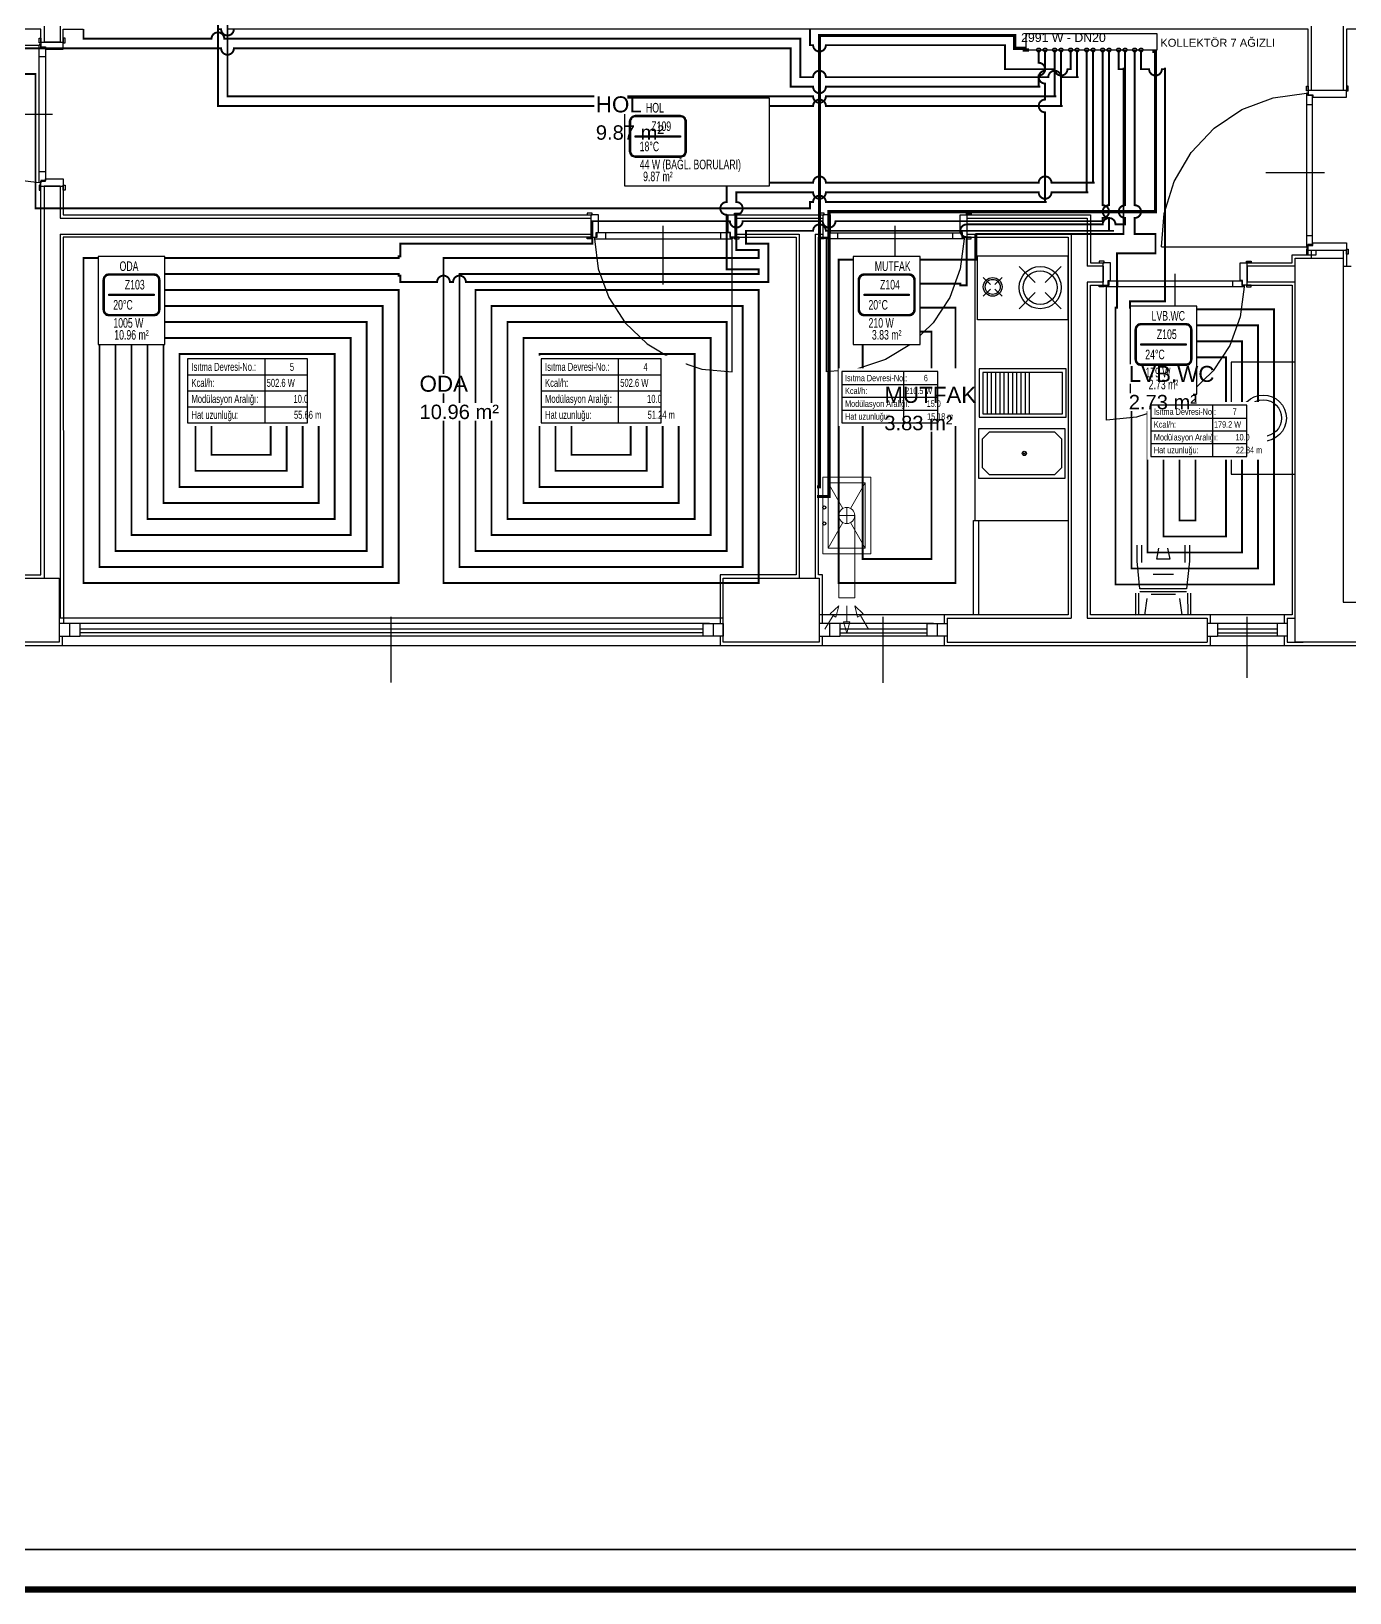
# Model space of a CAD drawing. Header units: centimetres. Extents: x -3952 to 26292, y -15092 to -10712.
# Drawn here: x 8258 to 9082, y -15052 to -14076 of the extents above; entities that cross this region are included whole.
import ezdxf
from ezdxf.enums import TextEntityAlignment as Align

# ---------------------------------------------------------------- set-up
doc = ezdxf.new("R2010")
doc.units = ezdxf.units.CM
doc.linetypes.add('ISITMA DONUS HATTI', pattern=[26, 20, -6])
for name, color, linetype in [('MD-YUK-BIRIMI', 7, 'Continuous'), ('MIMARI', 8, 'Continuous'), ('MIMARI-KOLON', 8, 'Continuous'), ('MIMARI-TEFRIS', 9, 'Continuous'), ('MIMARI-YAZI', 8, 'Continuous'), ('MTY-ISIKAYBIMAHAL', 2, 'Continuous'), ('MTY-ISITMA-DONUS-BORU', 30, 'ISITMA DONUS HATTI'), ('MTY-ISITMA-GIDIS-BORU', 10, 'Continuous'), ('MTY-KOLLETOR', 7, 'Continuous'), ('MTY-PAFTA', 7, 'Continuous'), ('MTY-PEX-BORU', 1, 'Continuous'), ('MTY-RADYATÖR', 7, 'Continuous'), ('MTY-TEFRIS', 15, 'Continuous'), ('STM-ISITMA-CAP', 41, 'Continuous')]:
    doc.layers.add(name, color=color, linetype=linetype)
doc.layers.add('ROTAS-PAFTA-SINIRI', color=8, linetype='Continuous', plot=False)
doc.styles.add('MTYCAPLT', font='arial.ttf', dxfattribs={"width": 0.65, "height": 1})
doc.styles.add('ROTAS', font='arial.ttf')

# ---------------------------------------------------------------- blocks, each defined once
blk = doc.blocks.new('ROTAS_PAFTA')
blk.add_lwpolyline([(0, 0), (1, 0), (1, 1), (0, 1)], close=True)
blk = doc.blocks.new('MTY-RADYATOR MAHAL')
at = {"layer": 'MTY-ISIKAYBIMAHAL', "color": 2}
for points in [[(-35.7, 18.4), (-35.7, -18.4, 0.414214), (-28.2, -25.9), (28.2, -25.9, 0.414214), (35.7, -18.4), (35.7, 18.4, 0.414214), (28.2, 25.9), (-28.2, 25.9, 0.414214)], [(-34.2, 18.4), (-34.2, -18.4, 0.414214), (-28.2, -24.4), (28.2, -24.4, 0.414214), (34.2, -18.4), (34.2, 18.4, 0.414214), (28.2, 24.4), (-28.2, 24.4, 0.414214)]]:
    blk.add_lwpolyline(points, format="xyb", close=True, dxfattribs=at)
at = {"layer": 'MTY-ISIKAYBIMAHAL', "color": 4}
for points in [[(-35.2, 18.4), (-35.2, -18.4, 0.414214), (-28.2, -25.4), (28.2, -25.4, 0.414214), (35.2, -18.4), (35.2, 18.4, 0.414214), (28.2, 25.4), (-28.2, 25.4, 0.414214)], [(-34.7, 18.4), (-34.7, -18.4, 0.414214), (-28.2, -24.9), (28.2, -24.9, 0.414214), (34.7, -18.4), (34.7, 18.4, 0.414214), (28.2, 24.9), (-28.2, 24.9, 0.414214)]]:
    blk.add_lwpolyline(points, format="xyb", close=True, dxfattribs=at)
at = {"layer": 'MTY-ISIKAYBIMAHAL', "color": 2}
blk.add_lwpolyline([(-28.2, 0.8), (28.2, 0.8), (28.2, -0.8), (-28.2, -0.8)], close=True, dxfattribs=at)
at = {"layer": 'MTY-ISIKAYBIMAHAL', "color": 1, "style": 'MTYCAPLT', "width": 0.65}
for tag, p in [('MAHAL_001', (-14.9, 29.8)), ('NO_001', (-8.3, 6.7))]:
    blk.add_attdef(tag, p, '', height=12, rotation=360, dxfattribs=at)
at = {"layer": 'MTY-ISIKAYBIMAHAL', "color": 4, "style": 'MTYCAPLT', "width": 0.65}
for tag, p in [('DERECE_001', (-22.8, -18.5)), ('ISIKAYBI_001', (-22.7, -41.1))]:
    blk.add_attdef(tag, p, '', height=12, rotation=360, dxfattribs=at)
blk.add_attdef('ALAN', text='', height=12, rotation=360, dxfattribs=at).set_placement((0, -50), align=Align.MIDDLE_CENTER)
blk = doc.blocks.new('MTY-ETIKET')
at = {"layer": 'MTY-RADYATÖR'}
for p, q in [((2.69, 0), (2.69, 8)), ((-7, 6), (8, 6)), ((-7, 4), (8, 4)), ((-7, 2), (8, 2))]:
    blk.add_line(p, q, dxfattribs=at)
blk.add_lwpolyline([(8, 0), (8, 8), (-7, 8), (-7, 0)], close=True, dxfattribs=at)
at = {"layer": 'MTY-RADYATÖR', "style": 'MTYCAPLT', "width": 0.65}
for s, p in [('Isıtma Devresi-No.:', (-6.5, 7)), ('Kcal/h:', (-6.5, 5)), ('Modülasyon Aralığı:', (-6.5, 3)), ('Hat uzunluğu:', (-6.5, 1))]:
    blk.add_text(s, height=1, rotation=360, dxfattribs=at).set_placement(p, align=Align.MIDDLE_LEFT)
for tag, p in [('NO1_001', (5.8, 6.5)), ('AR_001', (6.25, 2.5)), ('UZ_001', (6.31, 0.51))]:
    blk.add_attdef(tag, p, '', height=1, rotation=360, dxfattribs=at)
at = {"layer": 'MTY-RADYATÖR', "color": 2, "style": 'MTYCAPLT', "width": 0.65}
for tag, p in [('BORU_001', (-7.07, 4.59)), ('YER_001', (2.9, 4.5))]:
    blk.add_attdef(tag, p, '', height=1, dxfattribs=at)
blk = doc.blocks.new('KOMBI1')
at = {"layer": 'MTY-TEFRIS', "color": 1, "lineweight": 20, "ltscale": 40}
for p, q in [((19.54, 17.48), (3.41, 26.62)), ((23.89, 20.02), (23.89, 10.02)), ((44.36, 26.62), (28.24, 17.48)), ((19.54, 12.55), (3.41, 3.41)), ((18.89, 15.02), (28.89, 15.02)), ((44.36, 3.41), (28.24, 12.55))]:
    blk.add_line(p, q, dxfattribs=at)
at = {"layer": 'MTY-TEFRIS', "color": 7, "lineweight": 20, "ltscale": 40}
for p, q in [((23.89, 20.02), (75.34, 20.02)), ((75.34, 20.02), (75.34, 10.02)), ((85.36, 25.29), (80.34, 20.02)), ((87.39, 21.84), (80.34, 20.02)), ((86.37, 23.56), (85.36, 25.29)), ((94.99, 28.63), (86.37, 23.56)), ((86.37, 23.56), (87.39, 21.84)), ((23.89, 10.02), (75.34, 10.02)), ((80.34, 15.02), (90.34, 15.02)), ((87.39, 8.19), (80.34, 10.02)), ((85.36, 4.74), (80.34, 10.02)), ((90.34, 15.02), (90.34, 17.02)), ((90.34, 17.02), (97.34, 15.02)), ((90.34, 15.02), (90.34, 13.02)), ((90.34, 13.02), (97.34, 15.02)), ((86.37, 6.47), (85.36, 4.74)), ((86.37, 6.47), (87.39, 8.19)), ((94.99, 1.4), (86.37, 6.47))]:
    blk.add_line(p, q, dxfattribs=at)
blk.add_lwpolyline([(0, 0), (47.77, 0), (47.77, 30.03), (0, 30.03)], close=True, dxfattribs=at)
at = {"layer": 'MTY-TEFRIS', "color": 1, "lineweight": 20, "ltscale": 40}
blk.add_lwpolyline([(3.41, 3.41), (44.36, 3.41), (44.36, 26.62), (3.41, 26.62)], close=True, dxfattribs=at)
at = {"layer": 'MTY-TEFRIS', "color": 7, "lineweight": 20, "ltscale": 40}
blk.add_circle((23.89, 15.02), 5, dxfattribs=at)
at = {"layer": 'MTY-TEFRIS', "color": 3, "ltscale": 10}
blk.add_circle((18.89, 1), 1, dxfattribs=at)
at = {"layer": 'MTY-TEFRIS', "color": 1, "ltscale": 10}
blk.add_circle((28.89, 1), 1, dxfattribs=at)
at = {"layer": 'MD-YUK-BIRIMI', "color": 3, "style": 'MTYCAPLT', "width": 0.65}
for tag, p in [('SOCP_001', (17.6, -0.5)), ('SO_001', (18.23, 0.5))]:
    blk.add_attdef(tag, p, '', height=1, dxfattribs=at)
at = {"layer": 'MD-YUK-BIRIMI', "color": 1, "style": 'MTYCAPLT', "width": 0.65}
for tag, p in [('SCCP_001', (27.63, -0.5)), ('SC_001', (28.25, 0.5))]:
    blk.add_attdef(tag, p, '', height=1, dxfattribs=at)

msp = doc.modelspace()

# ---------------------------------------------------------------- linework, layer by layer
at = {"layer": 'MIMARI'}
for p, q in [((8266.36, -14073.05), (8266.36, -14083.05)), ((8276.36, -14073.05), (8276.36, -14083.05)), ((9058.36, -14073.05), (9058.36, -14113.05)), ((9078.36, -14073.05), (9078.36, -14113.05)), ((8180.19, -14085.04), (8263.37, -14085.04)), ((8263.37, -14171.07), (8263.37, -14085.04)), ((8264.36, -14085.04), (8263.37, -14085.04)), ((8263.39, -14083.61), (8263.39, -14080.58)), ((8263.39, -14080.58), (8264.36, -14080.58)), ((8264.36, -14083.61), (8263.39, -14083.61)), ((8264.31, -14086.53), (8264.31, -14085.04)), ((8267.2, -14086.53), (8264.31, -14086.53)), ((8264.36, -14080.58), (8264.36, -14083.61)), ((8264.36, -14083.05), (8278.36, -14083.05)), ((8264.36, -14083.05), (8264.36, -14086.02)), ((8264.36, -14086.02), (8267.33, -14086.02)), ((8276.36, -14083.05), (8266.36, -14083.05)), ((8267.2, -14086.53), (8267.2, -14169.57)), ((8267.33, -14086.02), (8267.33, -14087.51)), ((8267.33, -14087.51), (8278.36, -14087.51)), ((8279.5, -14080.53), (8278.36, -14080.53)), ((8278.36, -14080.53), (8278.36, -14083.61)), ((8278.36, -14087.51), (8278.36, -14083.05)), ((8278.36, -14083.61), (8279.5, -14083.61)), ((8279.5, -14083.61), (8279.5, -14080.53)), ((8263.37, -14092.11), (8267.2, -14092.11)), ((9055.37, -14115.04), (9055.37, -14211.07)), ((9056.36, -14115.04), (9055.37, -14115.04)), ((9055.39, -14113.61), (9055.39, -14110.58)), ((9055.39, -14110.58), (9056.36, -14110.58)), ((9056.36, -14113.61), (9055.39, -14113.61)), ((9056.31, -14116.53), (9056.31, -14115.04)), ((9059.2, -14116.53), (9056.31, -14116.53)), ((9056.36, -14110.58), (9056.36, -14113.61)), ((9056.36, -14113.05), (9056.36, -14116.02)), ((9056.36, -14113.05), (9080.36, -14113.05)), ((9056.36, -14116.02), (9059.33, -14116.02)), ((9058.36, -14113.05), (9078.36, -14113.05)), ((9059.2, -14209.57), (9059.2, -14116.53)), ((9059.33, -14116.02), (9059.33, -14117.51)), ((9059.33, -14117.51), (9080.36, -14117.51)), ((9081.5, -14110.53), (9080.36, -14110.53)), ((9080.36, -14110.53), (9080.36, -14113.61)), ((9080.36, -14117.51), (9080.36, -14113.05)), ((9080.36, -14113.61), (9081.5, -14113.61)), ((9081.5, -14113.61), (9081.5, -14110.53)), ((8234.92, -14128.05), (8271.61, -14128.05)), ((9055.37, -14122.11), (9059.2, -14122.11)), ((8263.37, -14164), (8267.2, -14164)), ((9029.89, -14164.65), (9066.58, -14164.65)), ((8264.36, -14171.07), (8263.37, -14171.07)), ((8263.39, -14172.49), (8263.39, -14175.53)), ((8264.36, -14172.49), (8263.39, -14172.49)), ((8263.39, -14175.53), (8264.36, -14175.53)), ((8267.2, -14169.57), (8264.31, -14169.57)), ((8264.31, -14169.57), (8264.31, -14171.07)), ((8264.36, -14173.05), (8264.36, -14170.08)), ((8264.36, -14170.08), (8267.33, -14170.08)), ((8264.36, -14175.53), (8264.36, -14172.49)), ((8264.36, -14173.05), (8278.36, -14173.05)), ((8266.36, -14173.05), (8266.36, -14418.05)), ((8276.36, -14173.05), (8266.36, -14173.05)), ((8267.33, -14168.6), (8278.36, -14168.6)), ((8267.33, -14170.08), (8267.33, -14168.6)), ((8276.36, -14173.05), (8276.36, -14193.05)), ((8278.36, -14168.6), (8278.36, -14173.05)), ((8278.36, -14172.49), (8279.5, -14172.49)), ((8278.36, -14175.58), (8278.36, -14172.49)), ((8279.5, -14175.58), (8278.36, -14175.58)), ((8279.5, -14172.49), (8279.5, -14175.58)), ((8276.36, -14193.05), (8608.36, -14193.05)), ((8605.84, -14189.92), (8605.84, -14191.05)), ((8608.92, -14189.92), (8605.84, -14189.92)), ((8605.84, -14191.05), (8608.92, -14191.05)), ((8612.82, -14191.05), (8608.36, -14191.05)), ((8608.36, -14205.05), (8608.36, -14191.05)), ((8608.36, -14203.05), (8608.36, -14193.05)), ((8608.92, -14191.05), (8608.92, -14189.92)), ((8612.82, -14202.08), (8612.82, -14191.05)), ((8693.91, -14191.05), (8698.36, -14191.05)), ((8693.91, -14202.08), (8693.91, -14191.05)), ((8697.8, -14191.05), (8697.8, -14189.92)), ((8697.8, -14189.92), (8700.89, -14189.92)), ((8700.89, -14191.05), (8697.8, -14191.05)), ((8698.36, -14205.05), (8698.36, -14191.05)), ((8698.36, -14193.05), (8753.36, -14193.05)), ((8698.36, -14203.05), (8698.36, -14193.05)), ((8700.89, -14189.92), (8700.89, -14191.05)), ((8750.84, -14189.92), (8750.84, -14191.05)), ((8753.92, -14189.92), (8750.84, -14189.92)), ((8750.84, -14191.05), (8753.92, -14191.05)), ((8757.82, -14191.05), (8753.36, -14191.05)), ((8753.36, -14205.05), (8753.36, -14191.05)), ((8753.36, -14203.05), (8753.36, -14193.05)), ((8753.92, -14191.05), (8753.92, -14189.92)), ((8757.82, -14202.08), (8757.82, -14191.05)), ((8838.91, -14191.05), (8843.36, -14191.05)), ((8838.91, -14202.08), (8838.91, -14191.05)), ((8842.8, -14191.05), (8842.8, -14189.92)), ((8842.8, -14189.92), (8845.89, -14189.92)), ((8845.89, -14191.05), (8842.8, -14191.05)), ((8843.36, -14205.05), (8843.36, -14191.05)), ((8843.36, -14193.05), (8918.36, -14193.05)), ((8843.36, -14203.05), (8843.36, -14193.05)), ((8845.89, -14189.92), (8845.89, -14191.05)), ((8918.36, -14193.05), (8918.36, -14223.05)), ((8276.36, -14203.05), (8608.36, -14203.05)), ((8276.36, -14203.05), (8276.36, -14443.05)), ((8605.89, -14205.05), (8608.92, -14205.05)), ((8605.89, -14206.02), (8605.89, -14205.05)), ((8608.92, -14206.02), (8605.89, -14206.02)), ((8608.36, -14205.05), (8611.33, -14205.05)), ((8608.92, -14205.05), (8608.92, -14206.02)), ((8610.35, -14205.05), (8610.35, -14206.04)), ((8611.84, -14205.11), (8610.35, -14205.11)), ((8610.35, -14206.04), (8696.38, -14206.04)), ((8611.33, -14205.05), (8611.33, -14202.08)), ((8611.33, -14202.08), (8612.82, -14202.08)), ((8694.88, -14202.22), (8611.84, -14202.22)), ((8611.84, -14202.22), (8611.84, -14205.11)), ((8617.42, -14206.04), (8617.42, -14202.22)), ((8653.36, -14234.5), (8653.36, -14197.81)), ((8689.31, -14206.04), (8689.31, -14202.22)), ((8695.39, -14202.08), (8693.91, -14202.08)), ((8694.88, -14202.22), (8694.88, -14205.11)), ((8694.88, -14205.11), (8696.38, -14205.11)), ((8695.39, -14205.05), (8695.39, -14202.08)), ((8698.36, -14205.05), (8695.39, -14205.05)), ((8696.38, -14205.05), (8696.38, -14206.04)), ((8696.38, -14289.22), (8696.38, -14206.04)), ((8700.84, -14205.05), (8697.8, -14205.05)), ((8697.8, -14205.05), (8697.8, -14206.02)), ((8697.8, -14206.02), (8700.84, -14206.02)), ((8698.36, -14203.05), (8738.36, -14203.05)), ((8700.84, -14206.02), (8700.84, -14205.05)), ((8738.36, -14203.05), (8738.36, -14418.05)), ((8748.36, -14203.05), (8753.36, -14203.05)), ((8748.36, -14203.05), (8748.36, -14418.05)), ((8750.89, -14205.05), (8753.92, -14205.05)), ((8750.89, -14206.02), (8750.89, -14205.05)), ((8753.92, -14206.02), (8750.89, -14206.02)), ((8753.36, -14205.05), (8756.33, -14205.05)), ((8753.92, -14205.05), (8753.92, -14206.02)), ((8755.35, -14205.05), (8755.35, -14206.04)), ((8756.84, -14205.11), (8755.35, -14205.11)), ((8841.38, -14206.04), (8755.35, -14206.04)), ((8755.35, -14289.22), (8755.35, -14206.04)), ((8756.33, -14202.08), (8757.82, -14202.08)), ((8756.33, -14205.05), (8756.33, -14202.08)), ((8756.84, -14202.22), (8839.88, -14202.22)), ((8756.84, -14202.22), (8756.84, -14205.11)), ((8762.42, -14206.04), (8762.42, -14202.22)), ((8798.36, -14234.5), (8798.36, -14197.81)), ((8834.31, -14206.04), (8834.31, -14202.22)), ((8840.39, -14202.08), (8838.91, -14202.08)), ((8839.88, -14202.22), (8839.88, -14205.11)), ((8839.88, -14205.11), (8841.38, -14205.11)), ((8840.39, -14205.05), (8840.39, -14202.08)), ((8843.36, -14205.05), (8840.39, -14205.05)), ((8841.38, -14205.05), (8841.38, -14206.04)), ((8845.84, -14205.05), (8842.8, -14205.05)), ((8842.8, -14205.05), (8842.8, -14206.02)), ((8842.8, -14206.02), (8845.84, -14206.02)), ((8843.36, -14203.05), (8908.36, -14203.05)), ((8845.84, -14206.02), (8845.84, -14205.05)), ((8848.36, -14382.05), (8848.36, -14203.05)), ((8908.36, -14203.05), (8908.36, -14443.05)), ((9055.37, -14204), (9059.2, -14204)), ((8964.82, -14211.07), (9055.37, -14211.07)), ((9056.36, -14211.07), (9055.37, -14211.07)), ((9055.39, -14212.49), (9055.39, -14215.53)), ((9056.36, -14212.49), (9055.39, -14212.49)), ((9055.39, -14215.53), (9056.36, -14215.53)), ((9056.31, -14209.57), (9056.31, -14211.07)), ((9059.2, -14209.57), (9056.31, -14209.57)), ((9056.36, -14210.08), (9059.33, -14210.08)), ((9056.36, -14213.05), (9056.36, -14210.08)), ((9056.36, -14215.53), (9056.36, -14212.49)), ((9056.36, -14213.05), (9080.36, -14213.05)), ((9058.36, -14213.05), (9058.36, -14218.05)), ((9058.36, -14213.05), (9078.36, -14213.05)), ((9059.33, -14210.08), (9059.33, -14208.6)), ((9059.33, -14208.6), (9080.36, -14208.6)), ((9078.36, -14213.05), (9078.36, -14223.05)), ((9080.36, -14208.6), (9080.36, -14213.05)), ((9080.36, -14212.49), (9081.5, -14212.49)), ((9080.36, -14215.58), (9080.36, -14212.49)), ((9080.36, -14213.05), (9080.36, -14223.05)), ((9081.5, -14215.58), (9080.36, -14215.58)), ((9081.5, -14212.49), (9081.5, -14215.58)), ((8885.83, -14233.36), (8875.74, -14223.27)), ((8902.14, -14223.27), (8892.06, -14233.36)), ((8928.36, -14223.05), (8918.36, -14223.05)), ((8925.84, -14219.92), (8925.84, -14221.05)), ((8928.92, -14219.92), (8925.84, -14219.92)), ((8925.84, -14221.05), (8928.92, -14221.05)), ((8932.82, -14221.05), (8928.36, -14221.05)), ((8928.36, -14235.05), (8928.36, -14221.05)), ((8928.36, -14223.05), (8928.36, -14233.05)), ((8928.92, -14221.05), (8928.92, -14219.92)), ((8932.82, -14232.08), (8932.82, -14221.05)), ((9013.91, -14221.05), (9018.36, -14221.05)), ((9013.91, -14232.08), (9013.91, -14221.05)), ((9017.8, -14221.05), (9017.8, -14219.92)), ((9017.8, -14219.92), (9020.89, -14219.92)), ((9020.89, -14221.05), (9017.8, -14221.05)), ((9018.36, -14235.05), (9018.36, -14221.05)), ((9048.36, -14223.05), (9018.36, -14223.05)), ((9018.36, -14223.05), (9018.36, -14233.05)), ((9020.89, -14219.92), (9020.89, -14221.05)), ((9078.36, -14223.05), (9083.36, -14223.05)), ((8857.86, -14234.65), (8853.38, -14230.17)), ((8865.09, -14230.17), (8860.62, -14234.65)), ((8928.36, -14233.05), (8918.36, -14233.05)), ((8918.36, -14233.05), (8918.36, -14443.05)), ((8925.89, -14235.05), (8928.92, -14235.05)), ((8925.89, -14236.02), (8925.89, -14235.05)), ((8928.36, -14235.05), (8931.33, -14235.05)), ((8928.92, -14235.05), (8928.92, -14236.02)), ((8930.35, -14235.05), (8930.35, -14236.04)), ((8931.84, -14235.11), (8930.35, -14235.11)), ((8931.33, -14232.08), (8932.82, -14232.08)), ((8931.33, -14235.05), (8931.33, -14232.08)), ((8931.84, -14232.22), (9014.88, -14232.22)), ((8931.84, -14232.22), (8931.84, -14235.11)), ((8937.42, -14236.04), (8937.42, -14232.22)), ((8973.36, -14264.5), (8973.36, -14227.81)), ((9009.31, -14236.04), (9009.31, -14232.22)), ((9015.39, -14232.08), (9013.91, -14232.08)), ((9014.88, -14232.22), (9014.88, -14235.11)), ((9014.88, -14235.11), (9016.38, -14235.11)), ((9015.39, -14235.05), (9015.39, -14232.08)), ((9018.36, -14235.05), (9015.39, -14235.05)), ((9016.38, -14235.05), (9016.38, -14236.04)), ((9020.84, -14235.05), (9017.8, -14235.05)), ((9017.8, -14235.05), (9017.8, -14236.02)), ((9048.36, -14233.05), (9018.36, -14233.05)), ((9020.84, -14236.02), (9020.84, -14235.05)), ((8857.86, -14237.41), (8853.38, -14241.88)), ((8865.09, -14241.88), (8860.62, -14237.41)), ((8885.83, -14239.58), (8875.74, -14249.67)), ((8902.14, -14249.67), (8892.06, -14239.58)), ((8928.92, -14236.02), (8925.89, -14236.02)), ((9016.38, -14236.04), (8930.35, -14236.04)), ((8930.35, -14319.22), (8930.35, -14236.04)), ((9017.8, -14236.02), (9020.84, -14236.02)), ((8905.08, -14287.3), (8850.88, -14287.3)), ((8850.88, -14287.3), (8850.88, -14317.49)), ((8902.88, -14289.5), (8853.08, -14289.5)), ((8853.08, -14289.5), (8853.08, -14315.29)), ((8855.72, -14289.5), (8855.72, -14315.29)), ((8858.36, -14289.5), (8858.36, -14315.29)), ((8861, -14289.5), (8861, -14315.29)), ((8863.64, -14289.5), (8863.64, -14315.29)), ((8866.28, -14289.5), (8866.28, -14315.29)), ((8868.92, -14289.5), (8868.92, -14315.29)), ((8871.56, -14289.5), (8871.56, -14315.29)), ((8874.2, -14289.5), (8874.2, -14315.29)), ((8876.84, -14289.5), (8876.84, -14315.29)), ((8879.48, -14289.5), (8879.48, -14315.29)), ((8882.12, -14289.5), (8882.12, -14315.29)), ((8902.88, -14315.29), (8902.88, -14289.5)), ((8905.08, -14317.49), (8905.08, -14287.3)), ((8850.88, -14317.49), (8905.08, -14317.49)), ((8853.08, -14315.29), (8902.88, -14315.29)), ((8904.61, -14324.69), (8850.41, -14324.69)), ((8850.41, -14324.69), (8850.41, -14355.49)), ((8904.61, -14355.49), (8904.61, -14324.69)), ((8877.84, -14339.46), (8880.17, -14340.71)), ((8880.17, -14339.46), (8877.84, -14340.71)), ((8850.41, -14355.49), (8904.61, -14355.49)), ((8847.36, -14441.05), (8847.36, -14382.05)), ((8847.36, -14382.05), (8906.36, -14382.05)), ((8850.42, -14382.05), (8850.42, -14441.05)), ((8906.36, -14382.05), (8906.36, -14441.05)), ((8690.71, -14443.05), (8275.86, -14443.05)), ((8282.26, -14446.34), (8282.26, -14454.26)), ((8288.73, -14446.34), (8288.73, -14454.26)), ((8682.19, -14446.34), (8288.73, -14446.34)), ((8677.99, -14449.81), (8288.73, -14449.81)), ((8483.28, -14483.29), (8483.28, -14442.12)), ((8677.99, -14446.34), (8677.99, -14454.26)), ((8684.46, -14446.34), (8684.46, -14454.26)), ((8830.71, -14441.05), (8750.86, -14441.05)), ((8757.26, -14446.41), (8757.26, -14454.33)), ((8763.73, -14446.41), (8763.73, -14454.33)), ((8822.19, -14446.41), (8763.73, -14446.41)), ((8817.99, -14449.88), (8763.73, -14449.88)), ((8790.78, -14483.36), (8790.78, -14442.19)), ((8817.99, -14446.41), (8817.99, -14454.33)), ((8824.46, -14446.41), (8824.46, -14454.33)), ((8830.86, -14443.05), (8908.36, -14443.05)), ((8830.86, -14443.05), (8830.86, -14458.05)), ((8906.36, -14441.05), (8847.36, -14441.05)), ((8906.36, -14441.05), (8847.36, -14441.05)), ((8918.36, -14443.05), (8993.36, -14443.05)), ((9043.21, -14441.05), (8993.36, -14441.05)), ((8993.36, -14443.05), (8993.36, -14458.05)), ((8999.76, -14446.41), (8999.76, -14454.33)), ((9036.96, -14449.88), (8999.76, -14449.88)), ((9043.36, -14446.41), (8999.8, -14446.41)), ((9018.28, -14480.31), (9018.28, -14442.19)), ((9036.96, -14446.41), (9036.96, -14454.33)), ((9043.36, -14443.05), (9048.36, -14443.05)), ((9043.36, -14443.05), (9043.36, -14458.05)), ((8288.73, -14452.03), (8677.99, -14452.04)), ((8677.99, -14454.27), (8288.73, -14454.26)), ((8763.73, -14452.1), (8817.99, -14452.11)), ((8817.99, -14454.33), (8763.73, -14454.33)), ((8830.86, -14458.05), (8993.36, -14458.05)), ((8999.76, -14452.1), (9036.96, -14452.11)), ((9043.36, -14454.33), (8999.8, -14454.33)), ((9043.36, -14458.05), (9053.36, -14458.05)), ((8277.86, -14460.05), (8688.69, -14460.05)), ((8752.86, -14460.12), (8828.69, -14460.12)), ((8995.36, -14460.12), (9041.19, -14460.12))]:
    msp.add_line(p, q, dxfattribs=at)
for points in [[(8264.36, -14083.05), (8264.36, -14075.05), (8015.79, -14075.05), (8015.56, -14085.93), (7990.56, -14085.41), (7985.28, -14336.44), (8000.28, -14336.75), (7998.01, -14446.39)], [(8278.36, -14083.05), (8278.36, -14075.05), (8290.86, -14075.05)], [(9056.36, -14113.05), (9056.36, -14075.05), (8380.86, -14075.05)], [(9125.86, -14075.05), (9080.36, -14075.05), (9080.36, -14113.05)], [(8263.37, -14171.07), (8244.57, -14168.66), (8226.77, -14162.12), (8210.89, -14151.77), (8197.71, -14138.14), (8187.91, -14121.92), (8181.97, -14103.91), (8180.19, -14085.04)], [(8263.78, -14084.12), (8263.78, -14084.72), (8263.78, -14084.12)], [(8964.82, -14211.07), (8966.44, -14190.19), (8972.7, -14170.22), (8983.28, -14152.15), (8997.64, -14136.92), (9015.05, -14125.3), (9034.63, -14117.88), (9055.37, -14115.04)], [(8213.86, -14446.34), (8213.86, -14416.05), (8264.36, -14416.05), (8264.36, -14173.05)], [(8278.36, -14173.05), (8278.36, -14191.05), (8608.36, -14191.05)], [(8698.36, -14191.05), (8753.36, -14191.05)], [(8843.36, -14191.05), (8920.36, -14191.05), (8920.36, -14221.05), (8928.36, -14221.05)], [(8608.36, -14205.05), (8278.36, -14205.05), (8278.46, -14446.34)], [(8610.35, -14206.04), (8612.76, -14224.85), (8619.3, -14242.64), (8629.64, -14258.53), (8643.27, -14271.7), (8659.5, -14281.51), (8677.5, -14287.45), (8696.38, -14289.22)], [(8698.36, -14205.05), (8736.36, -14205.05), (8736.36, -14416.05), (8688.86, -14416.05), (8688.86, -14446.34)], [(8697.3, -14205.64), (8696.7, -14205.64), (8697.3, -14205.64)], [(8752.86, -14446.34), (8752.86, -14416.05), (8750.36, -14416.05), (8750.36, -14205.05), (8753.36, -14205.05)], [(8754.42, -14205.64), (8755.03, -14205.64), (8754.42, -14205.64)], [(8841.38, -14206.04), (8838.97, -14224.85), (8832.43, -14242.64), (8822.08, -14258.53), (8808.45, -14271.7), (8792.23, -14281.51), (8774.22, -14287.45), (8755.35, -14289.22)], [(8843.36, -14205.05), (8906.36, -14205.05), (8906.36, -14441.05), (8828.86, -14441.05), (8828.86, -14446.41)], [(9017.8, -14221.05), (9046.36, -14221.05), (9046.36, -14216.05), (9061.36, -14216.05), (9061.36, -14213.05)], [(9055.78, -14211.99), (9055.78, -14211.39), (9055.78, -14211.99)], [(8849.67, -14216.64), (8906.19, -14216.64), (8906.19, -14256.69), (8849.67, -14256.69), (8849.67, -14216.64)], [(8995.36, -14446.41), (8995.36, -14441.05), (8920.36, -14441.05), (8920.36, -14235.05), (8928.36, -14235.05)], [(9018.36, -14235.05), (9046.36, -14235.05), (9046.36, -14441.05), (9041.36, -14441.05), (9041.36, -14446.41)], [(8929.42, -14235.64), (8930.03, -14235.64), (8929.42, -14235.64)], [(9016.38, -14236.04), (9013.97, -14254.85), (9007.43, -14272.64), (8997.08, -14288.53), (8983.45, -14301.7), (8967.23, -14311.51), (8949.22, -14317.45), (8930.35, -14319.22)], [(8857.01, -14353.29), (8898.01, -14353.29), (8902.41, -14348.89), (8902.41, -14331.29), (8898.01, -14326.89), (8857.01, -14326.89), (8852.61, -14331.29), (8852.61, -14348.89), (8857.01, -14353.29)], [(8288.73, -14446.34), (8275.86, -14446.34), (8275.86, -14454.26), (8288.73, -14454.26)], [(8677.99, -14446.34), (8690.86, -14446.34), (8690.86, -14454.26), (8677.99, -14454.26)], [(8763.73, -14446.41), (8750.86, -14446.41), (8750.86, -14454.33), (8763.73, -14454.33)], [(8817.99, -14446.41), (8830.86, -14446.41), (8830.86, -14454.33), (8817.99, -14454.33)], [(8999.8, -14446.41), (8993.36, -14446.41), (8993.36, -14454.33), (8999.8, -14454.33)], [(8213.86, -14454.26), (8213.86, -14460.05), (8277.86, -14460.05), (8277.86, -14454.26)], [(8688.86, -14454.26), (8688.86, -14460.05), (8752.86, -14460.05), (8752.86, -14454.33)], [(8828.86, -14454.33), (8828.86, -14460.05), (8995.36, -14460.05), (8995.36, -14454.33)], [(9041.36, -14454.33), (9041.36, -14460.05), (9984.36, -14460.05), (9984.36, -14454.33)]]:
    msp.add_lwpolyline(points, dxfattribs=at)
for centre, radius in [((8888.94, -14236.47), 13.2), ((8859.24, -14236.03), 5.86), ((8859.24, -14236.03), 4.68), ((8888.94, -14236.47), 10.56), ((8879.01, -14340.09), 1.32)]:
    msp.add_circle(centre, radius, dxfattribs=at)
at = {"layer": 'MIMARI-KOLON'}
for points in [[(9048.36, -14218.05), (9078.36, -14218.05), (9078.36, -14433.05), (9288.36, -14433.05), (9288.36, -14218.05), (9318.36, -14218.05), (9318.36, -14458.05), (9048.36, -14458.05), (9048.36, -14218.05)], [(8215.86, -14418.05), (8275.86, -14418.05), (8275.86, -14458.05), (8215.86, -14458.05), (8215.86, -14418.05)], [(8690.86, -14418.05), (8750.86, -14418.05), (8750.86, -14458.05), (8690.86, -14458.05), (8690.86, -14418.05)]]:
    msp.add_lwpolyline(points, dxfattribs=at)
at = {"layer": 'MIMARI-TEFRIS'}
for p, q in [((8949.49, -14407.42), (8949.49, -14397.42)), ((8949.49, -14407.42), (8949.49, -14397.42)), ((8952.22, -14397.42), (8952.22, -14408.33)), ((8952.22, -14397.42), (8952.22, -14408.33)), ((8961.75, -14406.08), (8963.11, -14399.26)), ((8961.75, -14406.08), (8963.11, -14399.26)), ((8968.57, -14399.26), (8969.93, -14406.08)), ((8968.57, -14399.26), (8969.93, -14406.08)), ((8979.49, -14408.32), (8979.49, -14397.42)), ((8979.49, -14408.32), (8979.49, -14397.42)), ((8982.22, -14397.42), (8982.22, -14407.42)), ((8982.22, -14397.42), (8982.22, -14407.42)), ((8951.31, -14424.69), (8949.49, -14407.42)), ((8951.31, -14424.69), (8949.49, -14407.42)), ((8969.93, -14406.08), (8961.75, -14406.08)), ((8969.93, -14406.08), (8961.75, -14406.08)), ((8982.22, -14407.42), (8980.4, -14424.69)), ((8982.22, -14407.42), (8980.4, -14424.69)), ((8959.49, -14415.6), (8972.22, -14415.6)), ((8959.49, -14415.6), (8972.22, -14415.6)), ((8948.59, -14427.42), (8948.59, -14441.06)), ((8948.59, -14427.42), (8948.59, -14441.06)), ((8950.41, -14427.42), (8950.41, -14441.06)), ((8950.41, -14427.42), (8950.41, -14441.06)), ((8980.4, -14424.69), (8951.31, -14424.69)), ((8980.4, -14424.69), (8951.31, -14424.69)), ((8980.4, -14426.51), (8951.31, -14426.51)), ((8980.4, -14426.51), (8951.31, -14426.51)), ((8973.49, -14428.33), (8958.23, -14428.33)), ((8973.49, -14428.33), (8958.23, -14428.33)), ((8981.32, -14441.05), (8981.31, -14427.41)), ((8981.32, -14441.05), (8981.31, -14427.41)), ((8983.13, -14441.05), (8983.13, -14427.41)), ((8983.13, -14441.05), (8983.13, -14427.41)), ((8955.53, -14430.67), (8954.04, -14441.06)), ((8955.53, -14430.67), (8954.04, -14441.06)), ((8977.68, -14441.05), (8976.19, -14430.67)), ((8977.68, -14441.05), (8976.19, -14430.67)), ((8983.13, -14441.05), (8948.59, -14441.06)), ((8983.13, -14441.05), (8948.59, -14441.06))]:
    msp.add_line(p, q, dxfattribs=at)
msp.add_lwpolyline([(9008.36, -14353.05), (9048.36, -14353.05), (9048.36, -14283.05), (9008.36, -14283.05), (9008.36, -14353.05)], dxfattribs=at)
for radius in [14.43, 11.43]:
    msp.add_circle((9028.36, -14318.05), radius, dxfattribs=at)
at = {"layer": 'MTY-ISITMA-DONUS-BORU', "const_width": 2}
msp.add_lwpolyline([(8749.48, -14367), (8757, -14367), (8757, -14189), (8961, -14189), (8961, -14089), (8960, -14089), (8960, -14088)], dxfattribs=at)
at = {"layer": 'MTY-ISITMA-GIDIS-BORU', "const_width": 2}
msp.add_lwpolyline([(8749.48, -14361), (8751, -14361), (8751, -14079), (8873, -14079), (8873, -14087), (8879, -14087), (8879, -14088), (8882, -14088)], dxfattribs=at)
at = {"layer": 'MTY-KOLLETOR'}
msp.add_lwpolyline([(8880, -14088), (8962, -14088), (8962, -14078), (8880, -14078)], close=True, dxfattribs=at)
for centre in [(8888, -14088), (8892, -14088), (8898, -14088), (8902, -14088), (8908, -14088), (8912, -14088), (8918, -14088), (8922, -14088), (8928, -14088), (8932, -14088), (8938, -14088), (8942, -14088), (8948, -14088), (8952, -14088)]:
    msp.add_circle(centre, 1.2, dxfattribs=at)
at = {"layer": 'MTY-PAFTA'}
for points, const_width in [([(7600, -15050), (11400, -15050), (11400, -13100), (7600, -13100)], 4), ([(7625, -15025), (11375, -15025), (11375, -13125), (7625, -13125)], 1)]:
    msp.add_lwpolyline(points, close=True, dxfattribs=dict(at, const_width=const_width))
at = {"layer": 'MTY-PEX-BORU', "const_width": 1.2}
for points in [[(8375, -14031), (8375, -14123), (8747, -14123), (8747.14, -14121.96), (8747.54, -14121), (8748.17, -14120.17), (8749, -14119.54), (8749.96, -14119.14), (8751, -14119), (8752.04, -14119.14), (8753, -14119.54), (8753.83, -14120.17), (8754.46, -14121), (8754.86, -14121.96), (8755, -14123), (8903, -14123), (8902, -14123), (8902, -14099), (8902, -14100), (8902, -14088)], [(8898, -14088), (8898, -14100), (8898, -14099), (8898, -14117), (8899, -14117), (8755, -14117), (8754.86, -14118.04), (8754.46, -14119), (8753.83, -14119.83), (8753, -14120.46), (8752.04, -14120.86), (8751, -14121), (8749.96, -14120.86), (8749, -14120.46), (8748.17, -14119.83), (8747.54, -14119), (8747.14, -14118.04), (8747, -14117), (8381, -14117), (8381, -14031)], [(8291, -14075), (8291, -14081), (8371, -14081), (8371.14, -14079.96), (8371.54, -14079), (8372.17, -14078.17), (8373, -14077.54), (8373.96, -14077.14), (8374.95, -14077.01)], [(8380.95, -14078.99), (8379.96, -14078.86), (8379, -14078.46), (8378.17, -14077.83), (8377.54, -14077), (8377.14, -14076.04), (8377, -14075), (8375.05, -14075)], [(8375.05, -14077.01), (8376.04, -14077.14), (8377, -14077.54), (8377.83, -14078.17), (8378.46, -14079), (8378.86, -14079.96), (8379, -14081), (8380.95, -14081)], [(8385, -14075), (8384.86, -14076.04), (8384.46, -14077), (8383.83, -14077.83), (8383, -14078.46), (8382.04, -14078.86), (8381.05, -14078.99)], [(8897.95, -14100), (8867, -14100), (8867, -14085), (8755, -14085), (8754.86, -14086.04), (8754.46, -14087), (8753.83, -14087.83), (8753, -14088.46), (8752.04, -14088.86), (8751, -14089), (8749.96, -14088.86), (8749, -14088.46), (8748.17, -14087.83), (8747.54, -14087), (8747.14, -14086.04), (8747, -14085), (8745, -14085), (8745, -14075)], [(8238, -14103), (8261, -14103), (8261, -14187), (8745, -14187), (8745, -14183), (8747, -14183), (8747.14, -14181.96), (8747.54, -14181), (8748.17, -14180.17), (8749, -14179.54), (8749.96, -14179.14), (8751, -14179), (8752.04, -14179.14), (8753, -14179.54), (8753.83, -14180.17), (8754.46, -14181), (8754.86, -14181.96), (8755, -14183), (8893, -14183), (8892, -14183), (8892, -14127), (8890.96, -14126.86), (8890, -14126.46), (8889.17, -14125.83), (8888.54, -14125), (8888.14, -14124.04), (8888, -14123), (8888.14, -14121.96), (8888.54, -14121), (8889.17, -14120.17), (8890, -14119.54), (8890.96, -14119.14), (8892, -14119), (8892, -14109), (8890.96, -14108.86), (8890, -14108.46), (8889.17, -14107.83), (8888.54, -14107), (8888.14, -14106.04), (8888, -14105), (8888.14, -14103.96), (8888.54, -14103), (8889.17, -14102.17), (8890, -14101.54), (8890.96, -14101.14), (8892, -14101), (8892, -14088)], [(8888, -14088), (8888, -14096), (8889.04, -14096.14), (8890, -14096.54), (8890.83, -14097.17), (8891.46, -14098), (8891.86, -14098.96), (8892, -14100), (8891.86, -14101.04), (8891.46, -14102), (8890.83, -14102.83), (8890, -14103.46), (8889.04, -14103.86), (8888, -14104), (8888, -14111), (8889, -14111), (8755, -14111), (8754.86, -14112.04), (8754.46, -14113), (8753.83, -14113.83), (8753, -14114.46), (8752.04, -14114.86), (8751, -14115), (8749.96, -14114.86), (8749, -14114.46), (8748.17, -14113.83), (8747.54, -14113), (8747.14, -14112.04), (8747, -14111), (8733, -14111), (8733, -14087), (8385, -14087), (8384.86, -14088.04), (8384.46, -14089), (8383.83, -14089.83), (8383, -14090.46), (8382.04, -14090.86), (8381, -14091), (8379.96, -14090.86), (8379, -14090.46), (8378.17, -14089.83), (8377.54, -14089), (8377.14, -14088.04), (8377, -14087), (8239, -14087)], [(8928, -14088), (8928, -14185), (8929.04, -14185.14), (8930, -14185.54), (8930.83, -14186.17), (8931.46, -14187), (8931.86, -14187.96), (8932, -14189), (8931.86, -14190.04), (8931.46, -14191), (8930.83, -14191.83), (8930, -14192.46), (8929.04, -14192.86), (8928, -14193), (8928, -14195), (8929, -14195), (8761, -14195), (8760.86, -14196.04), (8760.46, -14197), (8759.83, -14197.83), (8759, -14198.46), (8758.04, -14198.86), (8757, -14199), (8755.96, -14198.86), (8755, -14198.46), (8754.17, -14197.83), (8753.54, -14197), (8753.14, -14196.04), (8753, -14195), (8703, -14195), (8702.86, -14196.04), (8702.46, -14197), (8701.83, -14197.83), (8701, -14198.46), (8700.04, -14198.86), (8699, -14199), (8697.96, -14198.86), (8697, -14198.46), (8696.17, -14197.83), (8695.54, -14197), (8695.14, -14196.04), (8695, -14195), (8609, -14195), (8609, -14209), (8489, -14209), (8489, -14217), (8488, -14217), (8488, -14218), (8291, -14218), (8291, -14421), (8488, -14421), (8488, -14238), (8311, -14238), (8311, -14401), (8468, -14401), (8468, -14258), (8331, -14258), (8331, -14381), (8448, -14381), (8448, -14278), (8351, -14278), (8351, -14361), (8428, -14361), (8428, -14298), (8371, -14298), (8371, -14341), (8408, -14341), (8408, -14318), (8381, -14318), (8381, -14308), (8418, -14308), (8418, -14351), (8361, -14351), (8361, -14288), (8438, -14288), (8438, -14371), (8341, -14371), (8341, -14268), (8458, -14268), (8458, -14391), (8321, -14391), (8321, -14248), (8478, -14248), (8478, -14411), (8301, -14411), (8301, -14228), (8488, -14228), (8488, -14229), (8489, -14229), (8489, -14233), (8512, -14233), (8512.14, -14231.96), (8512.54, -14231), (8513.17, -14230.17), (8514, -14229.54), (8514.96, -14229.14), (8516, -14229), (8517.04, -14229.14), (8518, -14229.54), (8518.83, -14230.17), (8519.46, -14231), (8519.86, -14231.96), (8520, -14233), (8522, -14233), (8522.14, -14231.96), (8522.54, -14231), (8523.17, -14230.17), (8524, -14229.54), (8524.96, -14229.14), (8526, -14229), (8527.04, -14229.14), (8528, -14229.54), (8528.83, -14230.17), (8529.46, -14231), (8529.86, -14231.96), (8530, -14233), (8719, -14233), (8719, -14209), (8705, -14209), (8705, -14201), (8747, -14201), (8747.14, -14199.96), (8747.54, -14199), (8748.17, -14198.17), (8749, -14197.54), (8749.96, -14197.14), (8751, -14197), (8752.04, -14197.14), (8753, -14197.54), (8753.83, -14198.17), (8754.46, -14199), (8754.86, -14199.96), (8755, -14201), (8935, -14201), (8932, -14201), (8932, -14193), (8930.96, -14192.86), (8930, -14192.46), (8929.17, -14191.83), (8928.54, -14191), (8928.14, -14190.04), (8928, -14189), (8928.14, -14187.96), (8928.54, -14187), (8929.17, -14186.17), (8930, -14185.54), (8930.96, -14185.14), (8932, -14185), (8932, -14099), (8932, -14100), (8932, -14088)], [(8381.05, -14081), (8739, -14081), (8739, -14105), (8747, -14105), (8747.14, -14103.96), (8747.54, -14103), (8748.17, -14102.17), (8749, -14101.54), (8749.96, -14101.14), (8751, -14101), (8752.04, -14101.14), (8753, -14101.54), (8753.83, -14102.17), (8754.46, -14103), (8754.86, -14103.96), (8755, -14105), (8894, -14105), (8894.14, -14103.96), (8894.54, -14103), (8895.17, -14102.17), (8896, -14101.54), (8896.96, -14101.14), (8897.95, -14101.01)], [(8918, -14088), (8918, -14100), (8918, -14099), (8918, -14177), (8919, -14177), (8896, -14177), (8895.86, -14178.04), (8895.46, -14179), (8894.83, -14179.83), (8894, -14180.46), (8893.04, -14180.86), (8892, -14181), (8890.96, -14180.86), (8890, -14180.46), (8889.17, -14179.83), (8888.54, -14179), (8888.14, -14178.04), (8888, -14177), (8755, -14177), (8754.86, -14178.04), (8754.46, -14179), (8753.83, -14179.83), (8753, -14180.46), (8752.04, -14180.86), (8751, -14181), (8749.96, -14180.86), (8749, -14180.46), (8748.17, -14179.83), (8747.54, -14179), (8747.14, -14178.04), (8747, -14177), (8699, -14177), (8699, -14183), (8700.04, -14183.14), (8701, -14183.54), (8701.83, -14184.17), (8702.46, -14185), (8702.86, -14185.96), (8703, -14187), (8702.86, -14188.04), (8702.46, -14189), (8701.83, -14189.83), (8701, -14190.46), (8700.04, -14190.86), (8699, -14191), (8699, -14213), (8713, -14213), (8713, -14218), (8516, -14218), (8516, -14421), (8713, -14421), (8713, -14238), (8536, -14238), (8536, -14401), (8693, -14401), (8693, -14258), (8556, -14258), (8556, -14381), (8673, -14381), (8673, -14278), (8576, -14278), (8576, -14361), (8653, -14361), (8653, -14298), (8596, -14298), (8596, -14341), (8633, -14341), (8633, -14318), (8606, -14318), (8606, -14308), (8643, -14308), (8643, -14351), (8586, -14351), (8586, -14288), (8663, -14288), (8663, -14371), (8566, -14371), (8566, -14268), (8683, -14268), (8683, -14391), (8546, -14391), (8546, -14248), (8703, -14248), (8703, -14411), (8526, -14411), (8526, -14228), (8713, -14228), (8713, -14225), (8693, -14225), (8693, -14191), (8691.96, -14190.86), (8691, -14190.46), (8690.17, -14189.83), (8689.54, -14189), (8689.14, -14188.04), (8689, -14187), (8689.14, -14185.96), (8689.54, -14185), (8690.17, -14184.17), (8691, -14183.54), (8691.96, -14183.14), (8693, -14183), (8693, -14171), (8747, -14171), (8747.14, -14169.96), (8747.54, -14169), (8748.17, -14168.17), (8749, -14167.54), (8749.96, -14167.14), (8751, -14167), (8752.04, -14167.14), (8753, -14167.54), (8753.83, -14168.17), (8754.46, -14169), (8754.86, -14169.96), (8755, -14171), (8888, -14171), (8888.14, -14169.96), (8888.54, -14169), (8889.17, -14168.17), (8890, -14167.54), (8890.96, -14167.14), (8892, -14167), (8893.04, -14167.14), (8894, -14167.54), (8894.83, -14168.17), (8895.46, -14169), (8895.86, -14169.96), (8896, -14171), (8923, -14171), (8922, -14171), (8922, -14099), (8922, -14100), (8922, -14088)], [(8938, -14088), (8938, -14100), (8941, -14100), (8941, -14099), (8941, -14203), (8849, -14203), (8849, -14219), (8836, -14219), (8763, -14219), (8763, -14421), (8836, -14421), (8836, -14249), (8793, -14249), (8793, -14264), (8821, -14264), (8821, -14406), (8778, -14406), (8778, -14234), (8836, -14234), (8839, -14234), (8839, -14235), (8843, -14235), (8843, -14205), (8841.96, -14204.86), (8841, -14204.46), (8840.17, -14203.83), (8839.54, -14203), (8839.14, -14202.04), (8839, -14201), (8839.14, -14199.96), (8839.54, -14199), (8840.17, -14198.17), (8841, -14197.54), (8841.96, -14197.14), (8843, -14197), (8928, -14197), (8928.14, -14195.96), (8928.54, -14195), (8929.17, -14194.17), (8930, -14193.54), (8930.96, -14193.14), (8932, -14193), (8933.04, -14193.14), (8934, -14193.54), (8934.83, -14194.17), (8935.46, -14195), (8935.86, -14195.96), (8936, -14197), (8942, -14197), (8942, -14193), (8940.96, -14192.86), (8940, -14192.46), (8939.17, -14191.83), (8938.54, -14191), (8938.14, -14190.04), (8938, -14189), (8938.14, -14187.96), (8938.54, -14187), (8939.17, -14186.17), (8940, -14185.54), (8940.96, -14185.14), (8942, -14185), (8942, -14099), (8942, -14100), (8942, -14088)], [(8908, -14088), (8908, -14100), (8906, -14100), (8905.86, -14101.04), (8905.46, -14102), (8904.83, -14102.83), (8904, -14103.46), (8903.04, -14103.86), (8902.05, -14103.99)], [(8912, -14105), (8912, -14088)], [(8948, -14088), (8948, -14185), (8949.04, -14185.14), (8950, -14185.54), (8950.83, -14186.17), (8951.46, -14187), (8951.86, -14187.96), (8952, -14189), (8951.86, -14190.04), (8951.46, -14191), (8950.83, -14191.83), (8950, -14192.46), (8949.04, -14192.86), (8948, -14193), (8948, -14203), (8961, -14203), (8961, -14215), (8937, -14215), (8937, -14249), (8936, -14249), (8936, -14250), (8936, -14422), (9035, -14422), (9035, -14250), (8956, -14250), (8956, -14402), (9015, -14402), (9015, -14270), (8976, -14270), (8976, -14382), (8986, -14382), (8986, -14280), (9005, -14280), (9005, -14392), (8966, -14392), (8966, -14260), (9025, -14260), (9025, -14412), (8946, -14412), (8946, -14250), (8946, -14249), (8945, -14249), (8945, -14245), (8967, -14245), (8967, -14099), (8967, -14100), (8965, -14100), (8964.86, -14101.04), (8964.46, -14102), (8963.83, -14102.83), (8963, -14103.46), (8962.04, -14103.86), (8961, -14104), (8959.96, -14103.86), (8959, -14103.46), (8958.17, -14102.83), (8957.54, -14102), (8957.14, -14101.04), (8957, -14100), (8952, -14100), (8952, -14088)], [(8898.13, -14101.02), (8898.05, -14100.38)], [(8901.87, -14103.98), (8900.96, -14103.86), (8900, -14103.46), (8899.17, -14102.83), (8898.54, -14102), (8898.14, -14101.04), (8898.13, -14101.02)], [(8898.13, -14101.02), (8899.04, -14101.14), (8900, -14101.54), (8900.83, -14102.17), (8901.46, -14103), (8901.86, -14103.96), (8901.87, -14103.98)], [(8901.87, -14103.98), (8901.95, -14104.62)], [(8902.05, -14105), (8912, -14105)], [(8912, -14105), (8913, -14105)]]:
    msp.add_lwpolyline(points, dxfattribs=at)

# ---------------------------------------------------------------- block references
at = {"layer": 'MTY-TEFRIS', "rotation": -90}
msp.add_blockref('KOMBI1', (8753, -14355), dxfattribs=at)
at = {"layer": 'ROTAS-PAFTA-SINIRI', "xscale": 3800, "yscale": 1950}
msp.add_blockref('ROTAS_PAFTA', (7600, -15050), dxfattribs=at)

# ---------------------------------------------------------------- texts
at = {"layer": 'MTY-KOLLETOR', "style": 'ROTAS'}
msp.add_text('KOLLEKTÖR 7 AĞIZLI', height=5, dxfattribs=at).set_placement((8964, -14086))
at = {"layer": 'STM-ISITMA-CAP', "style": 'ROTAS'}
msp.add_text('2991 W - DN20', height=5.5, dxfattribs=at).set_placement((8877, -14083))

# ---------------------------------------------------------------- next in the draw order: wipeouts: each hides what was drawn before it
for points in [[(8629.14, -14173), (8719.76, -14173), (8719.76, -14118.08), (8629.14, -14118.08)], [(8300.14, -14272), (8341.86, -14272), (8341.86, -14217.08), (8300.14, -14217.08)], [(8772.14, -14272), (8813.86, -14272), (8813.86, -14217.08), (8772.14, -14217.08)], [(8945.14, -14303), (8986.86, -14303), (8986.86, -14248.08), (8945.14, -14248.08)], [(8354, -14323), (8446.26, -14323), (8446.26, -14279), (8354, -14279)], [(8575, -14323), (8667.26, -14323), (8667.26, -14279), (8575, -14279)], [(8520.64, -14302.53), (8500.04, -14302.53), (8500.04, -14290.53), (8520.64, -14290.53)], [(8763, -14323), (8837.61, -14323), (8837.61, -14287), (8763, -14287)], [(8546.68, -14319.63), (8500.04, -14319.63), (8500.04, -14308.63), (8546.68, -14308.63)], [(8956, -14344), (9030.61, -14344), (9030.61, -14308), (8956, -14308)]]:
    msp.add_wipeout(points)

# ---------------------------------------------------------------- next in the draw order: linework, layer by layer
at = {"layer": 'MTY-ISIKAYBIMAHAL'}
for points in [[(8629.14, -14173), (8719.76, -14173), (8719.76, -14118.08), (8629.14, -14118.08)], [(8300.14, -14272), (8341.86, -14272), (8341.86, -14217.08), (8300.14, -14217.08)], [(8772.14, -14272), (8813.86, -14272), (8813.86, -14217.08), (8772.14, -14217.08)], [(8945.14, -14303), (8986.86, -14303), (8986.86, -14248.08), (8945.14, -14248.08)]]:
    msp.add_lwpolyline(points, close=True, dxfattribs=at)

# ---------------------------------------------------------------- next in the draw order: block references
at = {"layer": 'MTY-TEFRIS', "xscale": 0.5, "yscale": 0.5}
for p, values in [((8321, -14241), {'DERECE_001': '20°C', 'MAHAL_001': 'ODA', 'ISIKAYBI_001': '1005 W', 'NO_001': 'Z103', 'ALAN': '10.96 m²'}), ((8793, -14241), {'DERECE_001': '20°C', 'MAHAL_001': 'MUTFAK', 'ISIKAYBI_001': '210 W', 'NO_001': 'Z104', 'ALAN': '3.83 m²'})]:
    msp.add_blockref('MTY-RADYATOR MAHAL', p, dxfattribs=at).add_auto_attribs(values)
at = {"layer": 'MTY-TEFRIS'}
ref = msp.add_blockref('MTY-ETIKET', (8391, -14321), dxfattribs=dict(at, xscale=5, yscale=5))
ref.add_attrib('UZ_001', '55.66 m', (8422.56, -14318.46), dxfattribs={"layer": 'MTY-RADYATÖR', "height": 5, "rotation": 359.99998, "style": 'MTYCAPLT', "width": 0.65})
ref.add_attrib('AR_001', '10.0', (8422.25, -14308.5), dxfattribs={"layer": 'MTY-RADYATÖR', "height": 5, "rotation": 359.99998, "style": 'MTYCAPLT', "width": 0.65})
ref.add_attrib('NO1_001', '5', (8420, -14288.5), dxfattribs={"layer": 'MTY-RADYATÖR', "height": 5, "rotation": 359.99998, "style": 'MTYCAPLT', "width": 0.65})
ref.add_attrib('YER_001', '502.6 W', (8405.49, -14298.5), dxfattribs={"layer": 'MTY-RADYATÖR', "color": 2, "height": 5, "style": 'MTYCAPLT', "width": 0.65})
ref = msp.add_blockref('MTY-ETIKET', (8612, -14321), dxfattribs=dict(at, xscale=5, yscale=5))
ref.add_attrib('UZ_001', '51.24 m', (8643.56, -14318.46), dxfattribs={"layer": 'MTY-RADYATÖR', "height": 5, "rotation": 359.99998, "style": 'MTYCAPLT', "width": 0.65})
ref.add_attrib('AR_001', '10.0', (8643.25, -14308.5), dxfattribs={"layer": 'MTY-RADYATÖR', "height": 5, "rotation": 359.99998, "style": 'MTYCAPLT', "width": 0.65})
ref.add_attrib('NO1_001', '4', (8641, -14288.5), dxfattribs={"layer": 'MTY-RADYATÖR', "height": 5, "rotation": 359.99998, "style": 'MTYCAPLT', "width": 0.65})
ref.add_attrib('YER_001', '502.6 W', (8626.49, -14298.5), dxfattribs={"layer": 'MTY-RADYATÖR', "color": 2, "height": 5, "style": 'MTYCAPLT', "width": 0.65})

# ---------------------------------------------------------------- next in the draw order: texts
at = {"layer": 'MIMARI-YAZI', "style": 'ROTAS'}
for s, height, p in [('9.87 m²', 9, (8611.22, -14144.09)), ('ODA', 10, (8501.04, -14301.53)), ('MUTFAK', 10, (8791.54, -14308.49)), ('10.96 m²', 9, (8501.04, -14318.63))]:
    msp.add_text(s, height=height, dxfattribs=at).set_placement(p)

# ---------------------------------------------------------------- next in the draw order: wipeouts: each hides what was drawn before it
msp.add_wipeout([(8831.6, -14326.59), (8790.54, -14326.59), (8790.54, -14315.59), (8831.6, -14315.59)])

# ---------------------------------------------------------------- next in the draw order: block references
at = {"layer": 'MTY-TEFRIS'}
ref = msp.add_blockref('MTY-ETIKET', (8793, -14321), dxfattribs=dict(at, xscale=4, yscale=4))
ref.add_attrib('UZ_001', '15.18 m', (8818.25, -14318.97), dxfattribs={"layer": 'MTY-RADYATÖR', "height": 4, "rotation": 359.99998, "style": 'MTYCAPLT', "width": 0.65})
ref.add_attrib('AR_001', '15.0', (8818, -14311), dxfattribs={"layer": 'MTY-RADYATÖR', "height": 4, "rotation": 359.99998, "style": 'MTYCAPLT', "width": 0.65})
ref.add_attrib('NO1_001', '6', (8816.2, -14295), dxfattribs={"layer": 'MTY-RADYATÖR', "height": 4, "rotation": 359.99998, "style": 'MTYCAPLT', "width": 0.65})
ref.add_attrib('YER_001', '210.5 W', (8804.59, -14303), dxfattribs={"layer": 'MTY-RADYATÖR', "color": 2, "height": 4, "style": 'MTYCAPLT', "width": 0.65})

# ---------------------------------------------------------------- next in the draw order: texts
at = {"layer": 'MIMARI-YAZI', "style": 'ROTAS'}
msp.add_text('3.83 m²', height=9, dxfattribs=at).set_placement((8791.54, -14325.59))

# ---------------------------------------------------------------- next in the draw order: wipeouts: each hides what was drawn before it
for points in [[(8630.82, -14127.99), (8610.22, -14127.99), (8610.22, -14115.99), (8630.82, -14115.99)], [(8982.5, -14296.42), (8943.3, -14296.42), (8943.3, -14284.42), (8982.5, -14284.42)], [(8984.36, -14313.52), (8943.3, -14313.52), (8943.3, -14302.52), (8984.36, -14302.52)]]:
    msp.add_wipeout(points)

# ---------------------------------------------------------------- next in the draw order: block references
at = {"layer": 'MTY-TEFRIS', "xscale": 0.5, "yscale": 0.5}
for p, values in [((8650, -14142), {'DERECE_001': '18°C', 'MAHAL_001': 'HOL', 'ISIKAYBI_001': '44 W (BAĞL. BORULARI)', 'NO_001': 'Z109', 'ALAN': '9.87 m²'}), ((8966, -14272), {'DERECE_001': '24°C', 'MAHAL_001': 'LVB.WC', 'ISIKAYBI_001': '179 W', 'NO_001': 'Z105', 'ALAN': '2.73 m²'})]:
    msp.add_blockref('MTY-RADYATOR MAHAL', p, dxfattribs=at).add_auto_attribs(values)
at = {"layer": 'MTY-TEFRIS'}
ref = msp.add_blockref('MTY-ETIKET', (8986, -14342), dxfattribs=dict(at, xscale=4, yscale=4))
ref.add_attrib('UZ_001', '22.84 m', (9011.25, -14339.97), dxfattribs={"layer": 'MTY-RADYATÖR', "height": 4, "rotation": 359.99998, "style": 'MTYCAPLT', "width": 0.65})
ref.add_attrib('AR_001', '10.0', (9011, -14332), dxfattribs={"layer": 'MTY-RADYATÖR', "height": 4, "rotation": 359.99998, "style": 'MTYCAPLT', "width": 0.65})
ref.add_attrib('NO1_001', '7', (9009.2, -14316), dxfattribs={"layer": 'MTY-RADYATÖR', "height": 4, "rotation": 359.99998, "style": 'MTYCAPLT', "width": 0.65})
ref.add_attrib('YER_001', '179.2 W', (8997.59, -14324), dxfattribs={"layer": 'MTY-RADYATÖR', "color": 2, "height": 4, "style": 'MTYCAPLT', "width": 0.65})

# ---------------------------------------------------------------- next in the draw order: texts
at = {"layer": 'MIMARI-YAZI', "style": 'ROTAS'}
for s, height, p in [('HOL', 10, (8611.22, -14126.99)), ('LVB.WC', 10, (8944.3, -14295.42)), ('2.73 m²', 9, (8944.3, -14312.52))]:
    msp.add_text(s, height=height, dxfattribs=at).set_placement(p)

doc.saveas('drawing.dxf')
